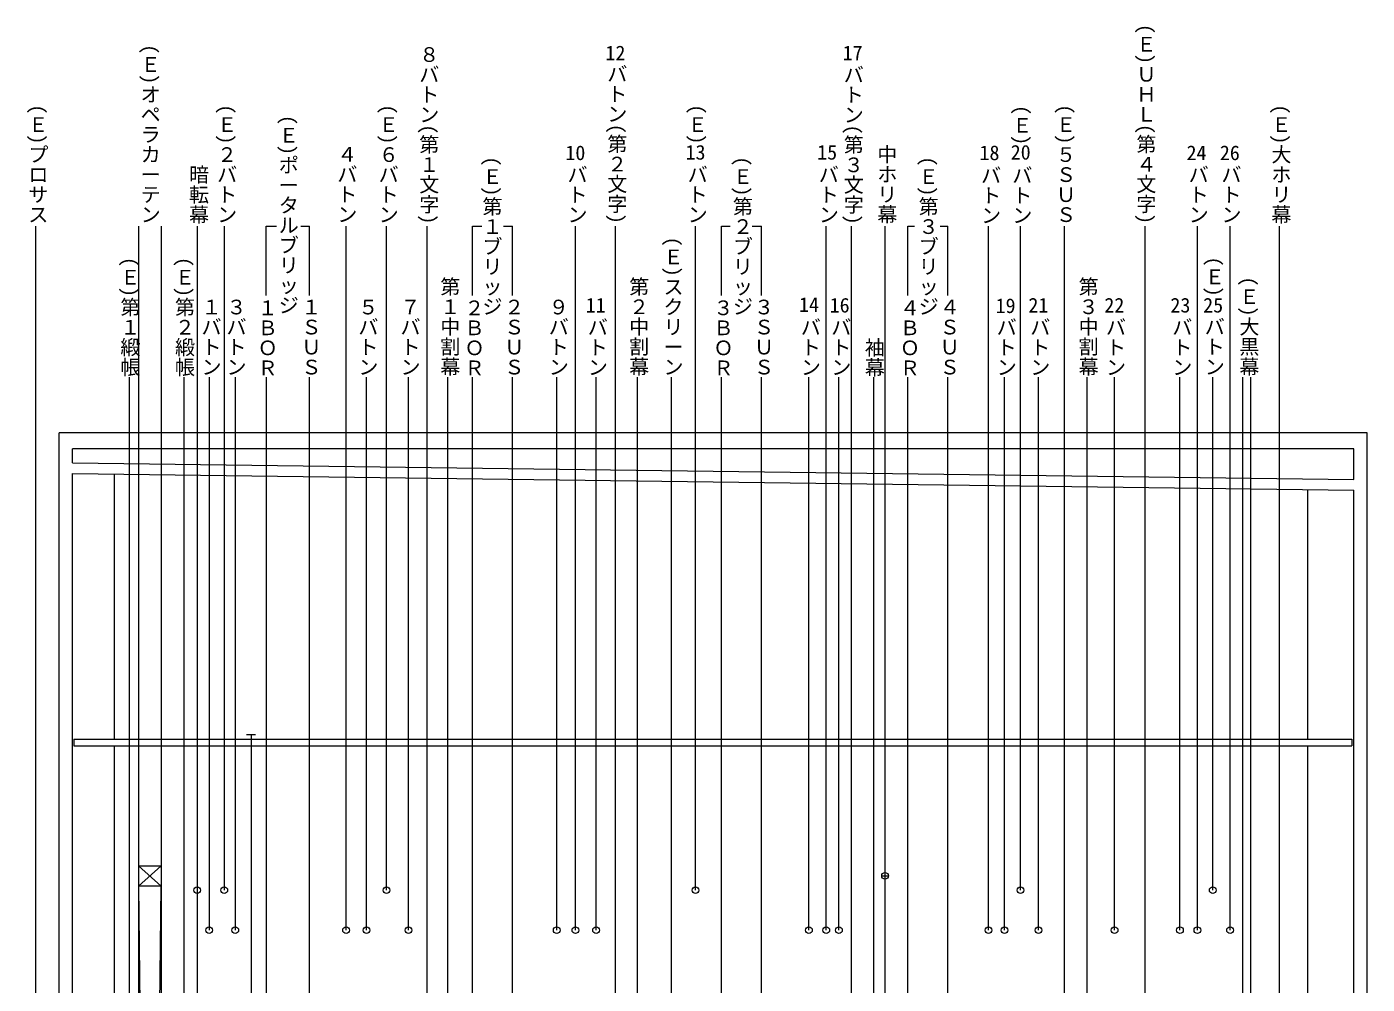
# Model space of a CAD drawing. Units: millimetres, scale not verified. Extents: x -35188 to 29201, y -22933 to 25193.
# Drawn here: x 6916 to 27001, y 10844 to 25193 of the extents above; entities that cross this region are included whole.
import ezdxf
from ezdxf.enums import TextEntityAlignment as Align

# ---------------------------------------------------------------- set-up
doc = ezdxf.new("R2010")
doc.units = ezdxf.units.MM
doc.header["$LTSCALE"] = 200
for name, color, linetype, lineweight in [('0-0', 7, 'Continuous', 9), ('0-1', 7, 'Continuous', 9), ('0-2', 7, 'Continuous', 9), ('0-3', 7, 'Continuous', 9)]:
    doc.layers.add(name, color=color, linetype=linetype, lineweight=lineweight)
doc.layers.add('0-A', color=7, linetype='Continuous')
doc.styles.add('@ＭＳ ゴシック', font='')
doc.styles.add('ＭＳ ゴシック', font='')
doc.styles.get('@ＭＳ ゴシック').set_extended_font_data('@MS Gothic')
doc.styles.get('ＭＳ ゴシック').set_extended_font_data('MS Gothic')

msp = doc.modelspace()

# ---------------------------------------------------------------- linework, layer by layer
at = {"layer": '0-0'}
for p, q in [((7399.8, 8008.3), (7399.8, 19107.2)), ((26800.8, 18867.2), (7599.8, 18867.2)), ((7599.8, 18657.2), (7599.8, 18867.2)), ((7599.8, 8008.3), (7599.8, 18497.2)), ((7599.8, 18497.2), (26800.8, 18247.2)), ((8228.8, 14517.2), (8228.8, 18489)), ((26109.8, 14517.2), (26109.8, 18256.2)), ((26800.8, 14467.2), (26800.8, 18247.2)), ((7622, 14517.2), (7622, 14417.2)), ((7622, 14517.2), (26772.8, 14517.2)), ((26772.8, 14517.2), (26772.8, 14417.2)), ((26800.8, -12947.2), (26800.8, 14467.2)), ((7622, 14417.2), (26772.8, 14417.2)), ((8228.8, 1074.6), (8228.8, 14417.2)), ((26109.8, -12732.8), (26109.8, 14417.2))]:
    msp.add_line(p, q, dxfattribs=at)
for points in [[(27000.8, -9032.8), (27000.8, 19107.2), (7399.8, 19107.2)], [(7599.8, 18657.2), (26800.8, 18407.2), (26800.8, 18867.2)]]:
    msp.add_lwpolyline(points, dxfattribs=at)
at = {"layer": '0-1'}
for p, q in [((8589.8, 22205), (8589.8, 12615.2)), ((8929.8, 22205), (8929.8, 12615.2)), ((9469.8, 22205), (9469.8, 12253.2)), ((12915.8, 1987.2), (12915.8, 22205)), ((15735.8, 1987.2), (15735.8, 22205)), ((19275.8, 2817.2), (19275.8, 22205)), ((19775.8, -607.8), (19775.8, 22205)), ((23675.8, 1018.7), (23675.8, 22205)), ((25685.8, 1737.3), (25685.8, 22205)), ((8449.8, 19942.3), (8449.8, 7849.2)), ((9269.8, 19942.3), (9269.8, 9553.2)), ((13225.8, -11.7), (13225.8, 19942.3)), ((16065.8, -11.7), (16065.8, 19942.3)), ((16575.8, 10159.2), (16575.8, 19942.3)), ((19605.8, -11.7), (19605.8, 19942.3)), ((22805.8, 2088.3), (22805.8, 19942.3)), ((25135.8, 1867.5), (25135.8, 19942.3)), ((25255.8, 1867.5), (25255.8, 19942.3)), ((10345, 14582.7), (10209, 14582.7)), ((10281.9, 267.2), (10281.9, 14582.7)), ((8589.8, 12615.2), (8929.8, 12615.2)), ((8589.8, 12615.2), (8589.8, 12315.2)), ((8589.8, 12315.2), (8929.8, 12615.2)), ((8929.8, 12315.2), (8589.8, 12615.2)), ((19725.8, 12467.2), (19817.1, 12467.2)), ((8589.8, 12315.2), (8589.8, -2784.8)), ((8929.8, 12315.2), (8929.8, -2784.8)), ((9469.8, 12253.2), (9469.8, -1776.8))]:
    msp.add_line(p, q, dxfattribs=at)
for points in [[(8929.8, 12615.2), (8929.8, 12315.2), (8589.8, 12315.2)], [(8589.8, 12315.2), (8759.8, -2784.8), (8929.8, 12315.2)]]:
    msp.add_lwpolyline(points, dxfattribs=at)
for centre in [(19775.8, 12467.2), (9469.8, 12253.2)]:
    msp.add_circle(centre, 50, dxfattribs=at)
at = {"layer": '0-2'}
for p, q in [((9874.8, 22205), (9874.8, 12253.2)), ((11699.8, 11653.2), (11699.8, 22205)), ((12305.8, 12253.2), (12305.8, 22205)), ((15135.8, 11653.2), (15135.8, 22205)), ((16935.8, 12253.2), (16935.8, 22205)), ((18895.8, 11653.2), (18895.8, 22205)), ((21325.8, 11653.2), (21325.8, 22205)), ((21805.8, 12253.2), (21805.8, 22205)), ((24455.8, 11653.2), (24455.8, 22205)), ((24945.8, 11653.2), (24945.8, 22205)), ((9649.8, 19942.3), (9649.8, 11653.2)), ((10039.8, 19942.3), (10039.8, 11653.2)), ((12005.8, 11653.2), (12005.8, 19942.3)), ((12635.8, 11653.2), (12635.8, 19942.3)), ((14855.8, 11653.2), (14855.8, 19942.3)), ((15445.8, 11653.2), (15445.8, 19942.3)), ((18635.8, 11653.2), (18635.8, 19942.3)), ((19085.8, 11653.2), (19085.8, 19942.3)), ((21565.8, 11653.2), (21565.8, 19942.3)), ((22075.8, 11653.2), (22075.8, 19942.3)), ((23215.8, 11653.2), (23215.8, 19942.3)), ((24195.8, 11653.2), (24195.8, 19942.3)), ((24685.8, 12253.2), (24685.8, 19942.3))]:
    msp.add_line(p, q, dxfattribs=at)
for centre in [(9874.8, 12253.2), (12305.8, 12253.2), (16935.8, 12253.2), (21805.8, 12253.2), (24685.8, 12253.2), (9649.8, 11653.2), (10039.8, 11653.2), (11699.8, 11653.2), (12005.8, 11653.2), (12635.8, 11653.2), (14855.8, 11653.2), (15135.8, 11653.2), (15445.8, 11653.2), (18635.8, 11653.2), (18895.8, 11653.2), (19085.8, 11653.2), (21325.8, 11653.2), (21565.8, 11653.2), (22075.8, 11653.2), (23215.8, 11653.2), (24195.8, 11653.2), (24455.8, 11653.2), (24945.8, 11653.2)]:
    msp.add_circle(centre, 50, dxfattribs=at)
at = {"layer": '0-3'}
for p, q in [((10504.4, 21164.3), (10504.4, 22205)), ((10504.4, 22205), (10657.7, 22205)), ((11020.2, 22205), (11154.1, 22205)), ((11154.1, 21164.3), (11154.1, 22205)), ((13595.8, 21164.3), (13595.8, 22205)), ((13595.8, 22205), (13733, 22205)), ((14060.4, 22205), (14195.8, 22205)), ((14195.8, 21164.3), (14195.8, 22205)), ((17325.8, 21164.3), (17325.8, 22205)), ((17325.8, 22205), (17457.3, 22205)), ((17784.7, 22205), (17925.8, 22205)), ((17925.8, 21164.3), (17925.8, 22205)), ((20115.8, 21164.3), (20115.8, 22205)), ((20115.8, 22205), (20216.9, 22205)), ((20602.7, 22205), (20715.8, 22205)), ((20715.8, 21164.3), (20715.8, 22205)), ((22465.8, 2184.5), (22465.8, 22205)), ((10504.4, 19942.3), (10504.4, 10517.2)), ((11154.1, 10517.2), (11154.1, 19942.3)), ((13595.8, 4327.2), (13595.8, 19942.3)), ((14195.8, 4327.2), (14195.8, 19942.3)), ((17325.8, 4327.2), (17325.8, 19942.3)), ((17925.8, 4327.2), (17925.8, 19942.3)), ((20115.8, 4327.2), (20115.8, 19942.3)), ((20715.8, 4327.2), (20715.8, 19942.3))]:
    msp.add_line(p, q, dxfattribs=at)
msp.add_lwpolyline([(8009.5, -2373.7), (7053, -2373.7), (7053, 22205)], dxfattribs=at)

# ---------------------------------------------------------------- texts
at = {"layer": '0-A', "style": '@ＭＳ ゴシック'}
for s, p in [('(Ｅ)ＵＨＬ(第４文字)', (23512.4, 25235.3)), ('(Ｅ)オペラカーテン', (8591.9, 24931.3)), ('８バトン(第１文字)', (12766.4, 24931.3)), ('バトン(第２文字)', (15584.4, 24638.9)), ('バトン(第３文字)', (19127.5, 24627.3)), ('(Ｅ)プロサス', (6908.8, 24030.9)), ('(Ｅ)２バトン', (9737.8, 24030.9)), ('(Ｅ)６バトン', (12158.3, 24030.9)), ('(Ｅ)\u3000バトン', (16788.8, 24030.9)), ('(Ｅ)\u3000バトン', (21653.2, 24019.2)), ('(Ｅ)５ＳＵＳ', (22308, 24030.9)), ('(Ｅ)大ホリ幕', (25535.3, 24030.9)), ('(Ｅ)ポータルブリッジ', (10661.6, 23871.2)), ('４バトン', (11538.6, 23434.5)), ('中ホリ幕', (19630.3, 23434.5)), ('暗転幕', (9316.9, 23130.5)), ('(Ｅ)第１ブリッジ', (13713.5, 23251.5)), ('バトン', (14988.1, 23130.5)), ('(Ｅ)第２ブリッジ', (17467, 23251.5)), ('バトン', (18753.3, 23130.5)), ('(Ｅ)第３ブリッジ', (20250, 23251.5)), ('バトン', (21185.4, 23118.8)), ('バトン', (24295.8, 23130.5)), ('バトン', (24786.9, 23130.5)), ('(Ｅ)スクリーン', (16426.3, 22047.1)), ('(Ｅ)第１緞帳', (8287.9, 21743.1)), ('(Ｅ)第２緞帳', (9106.4, 21743.1)), ('(Ｅ)\u3000バトン', (24536.7, 21748.9)), ('第１中割幕', (13082.1, 21450.8)), ('第２中割幕', (15911.8, 21450.8)), ('第３中割幕', (22647.1, 21450.8)), ('(Ｅ)大黒幕', (25055.9, 21450.8)), ('１バトン', (9504, 21146.7)), ('３バトン', (9878.2, 21146.7)), ('１ＢＯＲ', (10345.9, 21135)), ('１ＳＵＳ', (11000.7, 21146.7)), ('５バトン', (11854.3, 21146.7)), ('７バトン', (12485.7, 21146.7)), ('２ＢＯＲ', (13444.6, 21135)), ('２ＳＵＳ', (14040.9, 21146.7)), ('９バトン', (14707.4, 21146.7)), ('３ＢＯＲ', (17174.7, 21135)), ('３ＳＵＳ', (17782.7, 21146.7)), ('４ＢＯＲ', (19969.4, 21135)), ('４ＳＵＳ', (20565.7, 21146.7)), ('バトン', (15292.1, 20842.7)), ('バトン', (18484.3, 20842.7)), ('バトン', (18940.4, 20842.7)), ('バトン', (21419.3, 20842.7)), ('バトン', (21922.1, 20842.7)), ('バトン', (23056.4, 20842.7)), ('バトン', (24050.3, 20842.7)), ('袖幕', (19443.2, 20538.7))]:
    msp.add_text(s, height=219.9, rotation=270, dxfattribs=at).set_placement(p, align=Align.BOTTOM_LEFT)
at = {"layer": '0-A', "style": 'ＭＳ ゴシック'}
for s, p in [('12', (15586.4, 24625.4)), ('17', (19141.1, 24625.4)), ('10', (14986.1, 23128.7)), ('13', (16786.9, 23136.5)), ('15', (18759.1, 23136.5)), ('18', (21191.3, 23128.7)), ('20', (21659, 23136.5)), ('24', (24293.9, 23128.7)), ('26', (24792.8, 23128.7)), ('11', (15290.1, 20844.7)), ('14', (18486.3, 20852.5)), ('16', (18946.2, 20844.7)), ('19', (21433, 20836.9)), ('21', (21924.1, 20844.7)), ('22', (23062.2, 20844.7)), ('23', (24052.2, 20844.7)), ('25', (24543.3, 20844.7))]:
    msp.add_text(s, height=219.9, dxfattribs=at).set_placement(p, align=Align.BOTTOM_LEFT)

doc.saveas('drawing.dxf')
